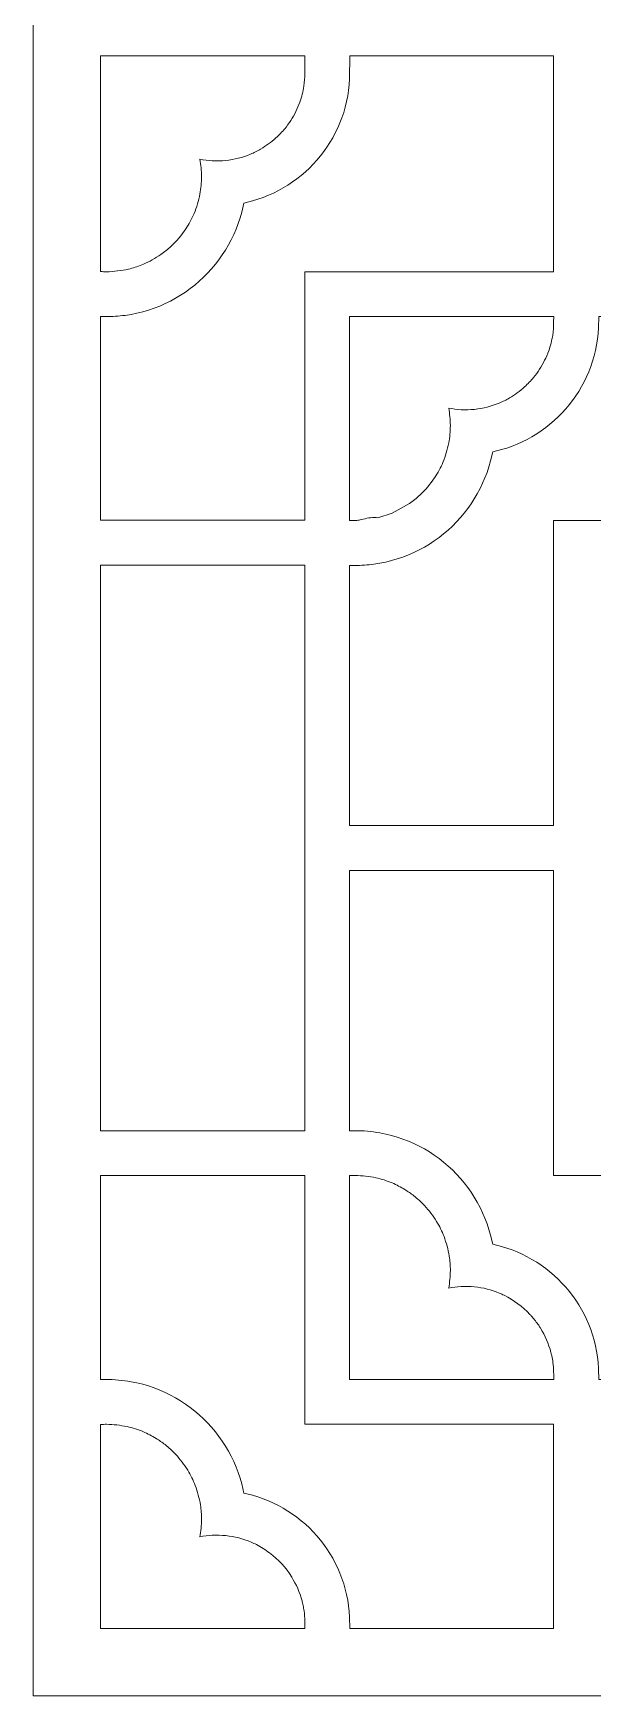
# Model space of a CAD drawing. Header units: centimetres. Extents: x -14.1 to 14.9, y -13 to 16.1.
# Drawn here: x -14.1 to -9.21, y -12.95 to 1.56 of the extents above; entities that cross this region are included whole.
import ezdxf

# ---------------------------------------------------------------- set-up
doc = ezdxf.new("R2010")
doc.units = ezdxf.units.CM
doc.header["$MEASUREMENT"] = 0
doc.layers.add('layer 1', color=7, linetype='Continuous')

msp = doc.modelspace()

# ---------------------------------------------------------------- linework, layer by layer
at = {"layer": 'layer 1', "color": 242, "lineweight": 9}
for points, knots in [([(-14.0974, -12.95474), (-14.0974, -3.27919), (-14.0974, 6.39637), (-14.0974, 16.07193), (-14.0974, 16.07193), (-14.0974, 16.07193), (14.92927, 16.07193), (14.92927, 16.07193), (14.92927, 16.07193), (14.92927, 6.39637), (14.92927, -3.27919), (14.92927, -12.95474), (14.92927, -12.95474), (14.92927, -12.95474), (-14.0974, -12.95474), (-14.0974, -12.95474)], [0, 0, 0, 0, 0.2, 0.2, 0.2, 0.2, 0.4, 0.4, 0.4, 0.4, 0.6, 0.6, 0.6, 0.6, 1, 1, 1, 1]), ([(-13.25092, -0.49767), (-13.21187, -0.48652), (-13.17356, -0.47353), (-13.1358, -0.45862), (-13.1358, -0.45862), (-13.0826, -0.43438), (-13.03221, -0.4064), (-12.98376, -0.37368), (-12.98376, -0.37368), (-12.9518, -0.3519), (-12.92237, -0.32686), (-12.89377, -0.30087), (-12.89377, -0.30087), (-12.84499, -0.25648), (-12.80282, -0.20401), (-12.76553, -0.14973), (-12.76553, -0.14973), (-12.73682, -0.10743), (-12.71363, -0.06182), (-12.69253, -0.01531), (-12.69253, -0.01531), (-12.67084, 0.03991), (-12.65397, 0.09582), (-12.64199, 0.15395), (-12.64199, 0.15395), (-12.63197, 0.20393), (-12.62873, 0.25562), (-12.62738, 0.30655), (-12.62738, 0.30655), (-12.62881, 0.35782), (-12.63341, 0.40843), (-12.64233, 0.45896), (-12.64233, 0.45896), (-12.60654, 0.45213), (-12.57067, 0.44759), (-12.53438, 0.44474), (-12.53438, 0.44474), (-12.49475, 0.44375), (-12.45533, 0.44473), (-12.41582, 0.44772), (-12.41582, 0.44772), (-12.34253, 0.45729), (-12.26949, 0.47363), (-12.2013, 0.50256), (-12.2013, 0.50256), (-12.17066, 0.5157), (-12.14033, 0.52973), (-12.11167, 0.54678), (-12.11167, 0.54678), (-12.06433, 0.57554), (-12.02049, 0.60751), (-11.97919, 0.64445), (-11.97919, 0.64445), (-11.95124, 0.66994), (-11.92537, 0.69683), (-11.90049, 0.7253), (-11.90049, 0.7253), (-11.88268, 0.74909), (-11.86383, 0.77227), (-11.84802, 0.79745), (-11.84802, 0.79745), (-11.81636, 0.84866), (-11.79023, 0.90152), (-11.76906, 0.95791), (-11.76906, 0.95791), (-11.75255, 1.00278), (-11.74199, 1.04959), (-11.73354, 1.09661), (-11.73354, 1.09661), (-11.72885, 1.13359), (-11.72609, 1.1706), (-11.72566, 1.20789), (-11.72566, 1.20789), (-11.72566, 1.20789), (-11.72531, 1.36239), (-11.72531, 1.36239), (-11.72531, 1.36239), (-11.72531, 1.36239), (-13.50902, 1.36239), (-13.50902, 1.36239), (-13.50902, 1.36239), (-13.50902, 1.36239), (-13.50902, -0.52218), (-13.50902, -0.52218), (-13.50902, -0.52218), (-13.49186, -0.52273), (-13.47469, -0.52344), (-13.45754, -0.52379), (-13.45754, -0.52379), (-13.3923, -0.52198), (-13.32869, -0.51465), (-13.2649, -0.50083), (-13.2649, -0.50083), (-13.2649, -0.50083), (-13.25092, -0.49767), (-13.25092, -0.49767)], [0, 0, 0, 0, 0.04, 0.04, 0.04, 0.04, 0.08, 0.08, 0.08, 0.08, 0.12, 0.12, 0.12, 0.12, 0.16, 0.16, 0.16, 0.16, 0.2, 0.2, 0.2, 0.2, 0.24, 0.24, 0.24, 0.24, 0.28, 0.28, 0.28, 0.28, 0.32, 0.32, 0.32, 0.32, 0.36, 0.36, 0.36, 0.36, 0.4, 0.4, 0.4, 0.4, 0.44, 0.44, 0.44, 0.44, 0.48, 0.48, 0.48, 0.48, 0.52, 0.52, 0.52, 0.52, 0.56, 0.56, 0.56, 0.56, 0.6, 0.6, 0.6, 0.6, 0.64, 0.64, 0.64, 0.64, 0.68, 0.68, 0.68, 0.68, 0.72, 0.72, 0.72, 0.72, 0.76, 0.76, 0.76, 0.76, 0.8, 0.8, 0.8, 0.8, 0.84, 0.84, 0.84, 0.84, 0.88, 0.88, 0.88, 0.88, 0.92, 0.92, 0.92, 0.92, 1, 1, 1, 1]), ([(-11.72743, -2.69291), (-11.72743, -2.69291), (-11.72743, -0.52394), (-11.72743, -0.52394), (-11.72743, -0.52394), (-11.72743, -0.52394), (-9.55436, -0.52394), (-9.55436, -0.52394), (-9.55436, -0.52394), (-9.55436, -0.52394), (-9.55436, 1.36239), (-9.55436, 1.36239), (-9.55436, 1.36239), (-9.55436, 1.36239), (-11.33271, 1.36239), (-11.33271, 1.36239), (-11.33271, 1.36239), (-11.33271, 1.36239), (-11.33498, 1.16067), (-11.33498, 1.16067), (-11.33498, 1.16067), (-11.33498, 1.16067), (-11.33837, 1.11016), (-11.33837, 1.11016), (-11.33837, 1.11016), (-11.33837, 1.11016), (-11.34391, 1.06026), (-11.34391, 1.06026), (-11.34391, 1.06026), (-11.34391, 1.06026), (-11.35154, 1.01103), (-11.35154, 1.01103), (-11.35154, 1.01103), (-11.35154, 1.01103), (-11.36123, 0.96248), (-11.36123, 0.96248), (-11.36123, 0.96248), (-11.36123, 0.96248), (-11.37292, 0.91469), (-11.37292, 0.91469), (-11.37292, 0.91469), (-11.37292, 0.91469), (-11.38658, 0.86767), (-11.38658, 0.86767), (-11.38658, 0.86767), (-11.38658, 0.86767), (-11.40215, 0.8215), (-11.40215, 0.8215), (-11.40215, 0.8215), (-11.40215, 0.8215), (-11.41958, 0.77619), (-11.41958, 0.77619), (-11.41958, 0.77619), (-11.41958, 0.77619), (-11.43885, 0.73181), (-11.43885, 0.73181), (-11.43885, 0.73181), (-11.43885, 0.73181), (-11.45988, 0.6884), (-11.45988, 0.6884), (-11.45988, 0.6884), (-11.45988, 0.6884), (-11.48265, 0.646), (-11.48265, 0.646), (-11.48265, 0.646), (-11.48265, 0.646), (-11.50711, 0.60466), (-11.50711, 0.60466), (-11.50711, 0.60466), (-11.50711, 0.60466), (-11.5332, 0.56444), (-11.5332, 0.56444), (-11.5332, 0.56444), (-11.5332, 0.56444), (-11.56088, 0.52536), (-11.56088, 0.52536), (-11.56088, 0.52536), (-11.56088, 0.52536), (-11.59012, 0.4875), (-11.59012, 0.4875), (-11.59012, 0.4875), (-11.59012, 0.4875), (-11.62085, 0.45087), (-11.62085, 0.45087), (-11.62085, 0.45087), (-11.62085, 0.45087), (-11.65303, 0.41555), (-11.65303, 0.41555), (-11.65303, 0.41555), (-11.65303, 0.41555), (-11.68661, 0.38157), (-11.68661, 0.38157), (-11.68661, 0.38157), (-11.68661, 0.38157), (-11.72156, 0.34899), (-11.72156, 0.34899), (-11.72156, 0.34899), (-11.72156, 0.34899), (-11.75781, 0.31783), (-11.75781, 0.31783), (-11.75781, 0.31783), (-11.75781, 0.31783), (-11.79533, 0.28817), (-11.79533, 0.28817), (-11.79533, 0.28817), (-11.79533, 0.28817), (-11.83406, 0.26004), (-11.83406, 0.26004), (-11.83406, 0.26004), (-11.83406, 0.26004), (-11.87397, 0.2335), (-11.87397, 0.2335), (-11.87397, 0.2335), (-11.87397, 0.2335), (-11.915, 0.20856), (-11.915, 0.20856), (-11.915, 0.20856), (-11.915, 0.20856), (-11.9571, 0.18531), (-11.9571, 0.18531), (-11.9571, 0.18531), (-11.9571, 0.18531), (-12.00023, 0.16378), (-12.00023, 0.16378), (-12.00023, 0.16378), (-12.00023, 0.16378), (-12.04434, 0.144), (-12.04434, 0.144), (-12.04434, 0.144), (-12.04434, 0.144), (-12.08938, 0.12604), (-12.08938, 0.12604), (-12.08938, 0.12604), (-12.08938, 0.12604), (-12.13532, 0.10993), (-12.13532, 0.10993), (-12.13532, 0.10993), (-12.13532, 0.10993), (-12.1821, 0.09573), (-12.1821, 0.09573), (-12.1821, 0.09573), (-12.1821, 0.09573), (-12.25744, 0.07631), (-12.25744, 0.07631), (-12.25744, 0.07631), (-12.25744, 0.07631), (-12.27635, -0.00266), (-12.27635, -0.00266), (-12.27635, -0.00266), (-12.27635, -0.00266), (-12.29071, -0.05289), (-12.29071, -0.05289), (-12.29071, -0.05289), (-12.29071, -0.05289), (-12.30714, -0.10223), (-12.30714, -0.10223), (-12.30714, -0.10223), (-12.30714, -0.10223), (-12.3256, -0.15062), (-12.3256, -0.15062), (-12.3256, -0.15062), (-12.3256, -0.15062), (-12.34603, -0.19803), (-12.34603, -0.19803), (-12.34603, -0.19803), (-12.34603, -0.19803), (-12.36838, -0.24438), (-12.36838, -0.24438), (-12.36838, -0.24438), (-12.36838, -0.24438), (-12.39261, -0.28964), (-12.39261, -0.28964), (-12.39261, -0.28964), (-12.39261, -0.28964), (-12.41866, -0.33375), (-12.41866, -0.33375), (-12.41866, -0.33375), (-12.41866, -0.33375), (-12.44648, -0.37666), (-12.44648, -0.37666), (-12.44648, -0.37666), (-12.44648, -0.37666), (-12.47603, -0.41833), (-12.47603, -0.41833), (-12.47603, -0.41833), (-12.47603, -0.41833), (-12.50724, -0.45869), (-12.50724, -0.45869), (-12.50724, -0.45869), (-12.50724, -0.45869), (-12.54007, -0.4977), (-12.54007, -0.4977), (-12.54007, -0.4977), (-12.54007, -0.4977), (-12.57447, -0.5353), (-12.57447, -0.5353), (-12.57447, -0.5353), (-12.57447, -0.5353), (-12.61039, -0.57145), (-12.61039, -0.57145), (-12.61039, -0.57145), (-12.61039, -0.57145), (-12.64777, -0.60608), (-12.64777, -0.60608), (-12.64777, -0.60608), (-12.64777, -0.60608), (-12.68657, -0.63916), (-12.68657, -0.63916), (-12.68657, -0.63916), (-12.68657, -0.63916), (-12.72672, -0.67063), (-12.72672, -0.67063), (-12.72672, -0.67063), (-12.72672, -0.67063), (-12.76819, -0.70043), (-12.76819, -0.70043), (-12.76819, -0.70043), (-12.76819, -0.70043), (-12.81091, -0.72852), (-12.81091, -0.72852), (-12.81091, -0.72852), (-12.81091, -0.72852), (-12.85484, -0.75485), (-12.85484, -0.75485), (-12.85484, -0.75485), (-12.85484, -0.75485), (-12.89992, -0.77936), (-12.89992, -0.77936), (-12.89992, -0.77936), (-12.89992, -0.77936), (-12.94611, -0.802), (-12.94611, -0.802), (-12.94611, -0.802), (-12.94611, -0.802), (-12.99335, -0.82273), (-12.99335, -0.82273), (-12.99335, -0.82273), (-12.99335, -0.82273), (-13.0416, -0.84148), (-13.0416, -0.84148), (-13.0416, -0.84148), (-13.0416, -0.84148), (-13.09079, -0.85823), (-13.09079, -0.85823), (-13.09079, -0.85823), (-13.09079, -0.85823), (-13.14088, -0.8729), (-13.14088, -0.8729), (-13.14088, -0.8729), (-13.14088, -0.8729), (-13.19183, -0.88545), (-13.19183, -0.88545), (-13.19183, -0.88545), (-13.19183, -0.88545), (-13.24359, -0.89584), (-13.24359, -0.89584), (-13.24359, -0.89584), (-13.24359, -0.89584), (-13.2961, -0.90401), (-13.2961, -0.90401), (-13.2961, -0.90401), (-13.35125, -0.91012), (-13.40623, -0.91519), (-13.46182, -0.91464), (-13.46182, -0.91464), (-13.46182, -0.91464), (-13.50902, -0.91409), (-13.50902, -0.91409), (-13.50902, -0.91409), (-13.50902, -0.91409), (-13.50902, -2.69291), (-13.50902, -2.69291), (-13.50902, -2.69291), (-13.50902, -2.69291), (-11.72743, -2.69291), (-11.72743, -2.69291)], [0, 0, 0, 0, 0.01428571, 0.01428571, 0.01428571, 0.01428571, 0.02857143, 0.02857143, 0.02857143, 0.02857143, 0.04285714, 0.04285714, 0.04285714, 0.04285714, 0.05714286, 0.05714286, 0.05714286, 0.05714286, 0.07142857, 0.07142857, 0.07142857, 0.07142857, 0.08571429, 0.08571429, 0.08571429, 0.08571429, 0.1, 0.1, 0.1, 0.1, 0.11428571, 0.11428571, 0.11428571, 0.11428571, 0.12857143, 0.12857143, 0.12857143, 0.12857143, 0.14285714, 0.14285714, 0.14285714, 0.14285714, 0.15714286, 0.15714286, 0.15714286, 0.15714286, 0.17142857, 0.17142857, 0.17142857, 0.17142857, 0.18571429, 0.18571429, 0.18571429, 0.18571429, 0.2, 0.2, 0.2, 0.2, 0.21428571, 0.21428571, 0.21428571, 0.21428571, 0.22857143, 0.22857143, 0.22857143, 0.22857143, 0.24285714, 0.24285714, 0.24285714, 0.24285714, 0.25714286, 0.25714286, 0.25714286, 0.25714286, 0.27142857, 0.27142857, 0.27142857, 0.27142857, 0.28571429, 0.28571429, 0.28571429, 0.28571429, 0.3, 0.3, 0.3, 0.3, 0.31428571, 0.31428571, 0.31428571, 0.31428571, 0.32857143, 0.32857143, 0.32857143, 0.32857143, 0.34285714, 0.34285714, 0.34285714, 0.34285714, 0.35714286, 0.35714286, 0.35714286, 0.35714286, 0.37142857, 0.37142857, 0.37142857, 0.37142857, 0.38571429, 0.38571429, 0.38571429, 0.38571429, 0.4, 0.4, 0.4, 0.4, 0.41428571, 0.41428571, 0.41428571, 0.41428571, 0.42857143, 0.42857143, 0.42857143, 0.42857143, 0.44285714, 0.44285714, 0.44285714, 0.44285714, 0.45714286, 0.45714286, 0.45714286, 0.45714286, 0.47142857, 0.47142857, 0.47142857, 0.47142857, 0.48571429, 0.48571429, 0.48571429, 0.48571429, 0.5, 0.5, 0.5, 0.5, 0.51428571, 0.51428571, 0.51428571, 0.51428571, 0.52857143, 0.52857143, 0.52857143, 0.52857143, 0.54285714, 0.54285714, 0.54285714, 0.54285714, 0.55714286, 0.55714286, 0.55714286, 0.55714286, 0.57142857, 0.57142857, 0.57142857, 0.57142857, 0.58571429, 0.58571429, 0.58571429, 0.58571429, 0.6, 0.6, 0.6, 0.6, 0.61428571, 0.61428571, 0.61428571, 0.61428571, 0.62857143, 0.62857143, 0.62857143, 0.62857143, 0.64285714, 0.64285714, 0.64285714, 0.64285714, 0.65714286, 0.65714286, 0.65714286, 0.65714286, 0.67142857, 0.67142857, 0.67142857, 0.67142857, 0.68571429, 0.68571429, 0.68571429, 0.68571429, 0.7, 0.7, 0.7, 0.7, 0.71428571, 0.71428571, 0.71428571, 0.71428571, 0.72857143, 0.72857143, 0.72857143, 0.72857143, 0.74285714, 0.74285714, 0.74285714, 0.74285714, 0.75714286, 0.75714286, 0.75714286, 0.75714286, 0.77142857, 0.77142857, 0.77142857, 0.77142857, 0.78571429, 0.78571429, 0.78571429, 0.78571429, 0.8, 0.8, 0.8, 0.8, 0.81428571, 0.81428571, 0.81428571, 0.81428571, 0.82857143, 0.82857143, 0.82857143, 0.82857143, 0.84285714, 0.84285714, 0.84285714, 0.84285714, 0.85714286, 0.85714286, 0.85714286, 0.85714286, 0.87142857, 0.87142857, 0.87142857, 0.87142857, 0.88571429, 0.88571429, 0.88571429, 0.88571429, 0.9, 0.9, 0.9, 0.9, 0.91428571, 0.91428571, 0.91428571, 0.91428571, 0.92857143, 0.92857143, 0.92857143, 0.92857143, 0.94285714, 0.94285714, 0.94285714, 0.94285714, 0.95714286, 0.95714286, 0.95714286, 0.95714286, 0.97142857, 0.97142857, 0.97142857, 0.97142857, 1, 1, 1, 1]), ([(-11.08713, -2.67248), (-11.08713, -2.67248), (-10.96344, -2.63098), (-10.96344, -2.63098), (-10.96344, -2.63098), (-10.96344, -2.63098), (-10.8114, -2.54604), (-10.8114, -2.54604), (-10.8114, -2.54604), (-10.77944, -2.52426), (-10.75001, -2.49922), (-10.72141, -2.47323), (-10.72141, -2.47323), (-10.67263, -2.42884), (-10.63046, -2.37637), (-10.59317, -2.32209), (-10.59317, -2.32209), (-10.56446, -2.27979), (-10.54127, -2.23418), (-10.52017, -2.18767), (-10.52017, -2.18767), (-10.49848, -2.13245), (-10.48162, -2.07654), (-10.46963, -2.01841), (-10.46963, -2.01841), (-10.45961, -1.96843), (-10.45637, -1.91674), (-10.45502, -1.8658), (-10.45502, -1.8658), (-10.45645, -1.81454), (-10.46105, -1.76393), (-10.46997, -1.71339), (-10.46997, -1.71339), (-10.43418, -1.72023), (-10.39831, -1.72477), (-10.36202, -1.72762), (-10.36202, -1.72762), (-10.32239, -1.72861), (-10.28297, -1.72763), (-10.24347, -1.72464), (-10.24347, -1.72464), (-10.17017, -1.71507), (-10.09713, -1.69872), (-10.02894, -1.6698), (-10.02894, -1.6698), (-9.9983, -1.65666), (-9.96797, -1.64263), (-9.93931, -1.62558), (-9.93931, -1.62558), (-9.89197, -1.59681), (-9.84813, -1.56485), (-9.80683, -1.52791), (-9.80683, -1.52791), (-9.77888, -1.50242), (-9.75301, -1.47553), (-9.72813, -1.44706), (-9.72813, -1.44706), (-9.71032, -1.42327), (-9.69147, -1.40009), (-9.67566, -1.37491), (-9.67566, -1.37491), (-9.644, -1.3237), (-9.61787, -1.27084), (-9.5967, -1.21445), (-9.5967, -1.21445), (-9.58019, -1.16958), (-9.56963, -1.12277), (-9.56118, -1.07575), (-9.56118, -1.07575), (-9.55649, -1.03877), (-9.55373, -1.00176), (-9.5533, -0.96447), (-9.5533, -0.96447), (-9.5533, -0.96447), (-9.55295, -0.9147), (-9.55295, -0.9147), (-9.55295, -0.9147), (-9.55295, -0.9147), (-11.33666, -0.9147), (-11.33666, -0.9147), (-11.33666, -0.9147), (-11.33666, -0.9147), (-11.33666, -2.69454), (-11.33666, -2.69454), (-11.33666, -2.69454), (-11.31512, -2.69523), (-11.29268, -2.69795), (-11.27125, -2.69444), (-11.27125, -2.69444), (-11.25793, -2.69208), (-11.24474, -2.68936), (-11.23154, -2.68644), (-11.23154, -2.68644), (-11.18929, -2.67687), (-11.14627, -2.66465), (-11.1026, -2.67006), (-11.1026, -2.67006), (-11.1026, -2.67006), (-11.08713, -2.67248), (-11.08713, -2.67248)], [0, 0, 0, 0, 0.03846154, 0.03846154, 0.03846154, 0.03846154, 0.07692308, 0.07692308, 0.07692308, 0.07692308, 0.11538462, 0.11538462, 0.11538462, 0.11538462, 0.15384615, 0.15384615, 0.15384615, 0.15384615, 0.19230769, 0.19230769, 0.19230769, 0.19230769, 0.23076923, 0.23076923, 0.23076923, 0.23076923, 0.26923077, 0.26923077, 0.26923077, 0.26923077, 0.30769231, 0.30769231, 0.30769231, 0.30769231, 0.34615385, 0.34615385, 0.34615385, 0.34615385, 0.38461538, 0.38461538, 0.38461538, 0.38461538, 0.42307692, 0.42307692, 0.42307692, 0.42307692, 0.46153846, 0.46153846, 0.46153846, 0.46153846, 0.5, 0.5, 0.5, 0.5, 0.53846154, 0.53846154, 0.53846154, 0.53846154, 0.57692308, 0.57692308, 0.57692308, 0.57692308, 0.61538462, 0.61538462, 0.61538462, 0.61538462, 0.65384615, 0.65384615, 0.65384615, 0.65384615, 0.69230769, 0.69230769, 0.69230769, 0.69230769, 0.73076923, 0.73076923, 0.73076923, 0.73076923, 0.76923077, 0.76923077, 0.76923077, 0.76923077, 0.80769231, 0.80769231, 0.80769231, 0.80769231, 0.84615385, 0.84615385, 0.84615385, 0.84615385, 0.88461538, 0.88461538, 0.88461538, 0.88461538, 0.92307692, 0.92307692, 0.92307692, 0.92307692, 1, 1, 1, 1]), ([(-9.55507, -5.35897), (-9.55507, -5.35897), (-9.55507, -2.69629), (-9.55507, -2.69629), (-9.55507, -2.69629), (-9.55507, -2.69629), (-6.83962, -2.69629), (-6.83962, -2.69629), (-6.83962, -2.69629), (-6.83962, -2.69629), (-6.83962, -0.9147), (-6.83962, -0.9147), (-6.83962, -0.9147), (-6.83962, -0.9147), (-9.16035, -0.9147), (-9.16035, -0.9147), (-9.16035, -0.9147), (-9.16035, -0.9147), (-9.16262, -1.01169), (-9.16262, -1.01169), (-9.16262, -1.01169), (-9.16262, -1.01169), (-9.16601, -1.0622), (-9.16601, -1.0622), (-9.16601, -1.0622), (-9.16601, -1.0622), (-9.17155, -1.11209), (-9.17155, -1.11209), (-9.17155, -1.11209), (-9.17155, -1.11209), (-9.17918, -1.16133), (-9.17918, -1.16133), (-9.17918, -1.16133), (-9.17918, -1.16133), (-9.18887, -1.20988), (-9.18887, -1.20988), (-9.18887, -1.20988), (-9.18887, -1.20988), (-9.20056, -1.25767), (-9.20056, -1.25767), (-9.20056, -1.25767), (-9.20056, -1.25767), (-9.21422, -1.30469), (-9.21422, -1.30469), (-9.21422, -1.30469), (-9.21422, -1.30469), (-9.22979, -1.35086), (-9.22979, -1.35086), (-9.22979, -1.35086), (-9.22979, -1.35086), (-9.24722, -1.39617), (-9.24722, -1.39617), (-9.24722, -1.39617), (-9.24722, -1.39617), (-9.26649, -1.44055), (-9.26649, -1.44055), (-9.26649, -1.44055), (-9.26649, -1.44055), (-9.28752, -1.48396), (-9.28752, -1.48396), (-9.28752, -1.48396), (-9.28752, -1.48396), (-9.31029, -1.52636), (-9.31029, -1.52636), (-9.31029, -1.52636), (-9.31029, -1.52636), (-9.33475, -1.5677), (-9.33475, -1.5677), (-9.33475, -1.5677), (-9.33475, -1.5677), (-9.36084, -1.60792), (-9.36084, -1.60792), (-9.36084, -1.60792), (-9.36084, -1.60792), (-9.38852, -1.647), (-9.38852, -1.647), (-9.38852, -1.647), (-9.38852, -1.647), (-9.41776, -1.68486), (-9.41776, -1.68486), (-9.41776, -1.68486), (-9.41776, -1.68486), (-9.44849, -1.72149), (-9.44849, -1.72149), (-9.44849, -1.72149), (-9.44849, -1.72149), (-9.48067, -1.75681), (-9.48067, -1.75681), (-9.48067, -1.75681), (-9.48067, -1.75681), (-9.51425, -1.79079), (-9.51425, -1.79079), (-9.51425, -1.79079), (-9.51425, -1.79079), (-9.5492, -1.82337), (-9.5492, -1.82337), (-9.5492, -1.82337), (-9.5492, -1.82337), (-9.58545, -1.85453), (-9.58545, -1.85453), (-9.58545, -1.85453), (-9.58545, -1.85453), (-9.62297, -1.88418), (-9.62297, -1.88418), (-9.62297, -1.88418), (-9.62297, -1.88418), (-9.6617, -1.91232), (-9.6617, -1.91232), (-9.6617, -1.91232), (-9.6617, -1.91232), (-9.70161, -1.93886), (-9.70161, -1.93886), (-9.70161, -1.93886), (-9.70161, -1.93886), (-9.74264, -1.9638), (-9.74264, -1.9638), (-9.74264, -1.9638), (-9.74264, -1.9638), (-9.78474, -1.98705), (-9.78474, -1.98705), (-9.78474, -1.98705), (-9.78474, -1.98705), (-9.82787, -2.00858), (-9.82787, -2.00858), (-9.82787, -2.00858), (-9.82787, -2.00858), (-9.87198, -2.02836), (-9.87198, -2.02836), (-9.87198, -2.02836), (-9.87198, -2.02836), (-9.91702, -2.04632), (-9.91702, -2.04632), (-9.91702, -2.04632), (-9.91702, -2.04632), (-9.96296, -2.06243), (-9.96296, -2.06243), (-9.96296, -2.06243), (-9.96296, -2.06243), (-10.00974, -2.07663), (-10.00974, -2.07663), (-10.00974, -2.07663), (-10.00974, -2.07663), (-10.08508, -2.09604), (-10.08508, -2.09604), (-10.08508, -2.09604), (-10.08508, -2.09604), (-10.10399, -2.17502), (-10.10399, -2.17502), (-10.10399, -2.17502), (-10.10399, -2.17502), (-10.11835, -2.22525), (-10.11835, -2.22525), (-10.11835, -2.22525), (-10.11835, -2.22525), (-10.13478, -2.27459), (-10.13478, -2.27459), (-10.13478, -2.27459), (-10.13478, -2.27459), (-10.15324, -2.32298), (-10.15324, -2.32298), (-10.15324, -2.32298), (-10.15324, -2.32298), (-10.17367, -2.37039), (-10.17367, -2.37039), (-10.17367, -2.37039), (-10.17367, -2.37039), (-10.19602, -2.41674), (-10.19602, -2.41674), (-10.19602, -2.41674), (-10.19602, -2.41674), (-10.22025, -2.462), (-10.22025, -2.462), (-10.22025, -2.462), (-10.22025, -2.462), (-10.2463, -2.50611), (-10.2463, -2.50611), (-10.2463, -2.50611), (-10.2463, -2.50611), (-10.27412, -2.54902), (-10.27412, -2.54902), (-10.27412, -2.54902), (-10.27412, -2.54902), (-10.30367, -2.59069), (-10.30367, -2.59069), (-10.30367, -2.59069), (-10.30367, -2.59069), (-10.33488, -2.63105), (-10.33488, -2.63105), (-10.33488, -2.63105), (-10.33488, -2.63105), (-10.36771, -2.67006), (-10.36771, -2.67006), (-10.36771, -2.67006), (-10.36771, -2.67006), (-10.40211, -2.70766), (-10.40211, -2.70766), (-10.40211, -2.70766), (-10.40211, -2.70766), (-10.43803, -2.74381), (-10.43803, -2.74381), (-10.43803, -2.74381), (-10.43803, -2.74381), (-10.47541, -2.77844), (-10.47541, -2.77844), (-10.47541, -2.77844), (-10.47541, -2.77844), (-10.51421, -2.81152), (-10.51421, -2.81152), (-10.51421, -2.81152), (-10.51421, -2.81152), (-10.55437, -2.84299), (-10.55437, -2.84299), (-10.55437, -2.84299), (-10.55437, -2.84299), (-10.59583, -2.87279), (-10.59583, -2.87279), (-10.59583, -2.87279), (-10.59583, -2.87279), (-10.63855, -2.90088), (-10.63855, -2.90088), (-10.63855, -2.90088), (-10.63855, -2.90088), (-10.68248, -2.92721), (-10.68248, -2.92721), (-10.68248, -2.92721), (-10.68248, -2.92721), (-10.72756, -2.95172), (-10.72756, -2.95172), (-10.72756, -2.95172), (-10.72756, -2.95172), (-10.77375, -2.97436), (-10.77375, -2.97436), (-10.77375, -2.97436), (-10.77375, -2.97436), (-10.82099, -2.99508), (-10.82099, -2.99508), (-10.82099, -2.99508), (-10.82099, -2.99508), (-10.86924, -3.01384), (-10.86924, -3.01384), (-10.86924, -3.01384), (-10.86924, -3.01384), (-10.91843, -3.03059), (-10.91843, -3.03059), (-10.91843, -3.03059), (-10.91843, -3.03059), (-10.96852, -3.04526), (-10.96852, -3.04526), (-10.96852, -3.04526), (-10.96852, -3.04526), (-11.01947, -3.05781), (-11.01947, -3.05781), (-11.01947, -3.05781), (-11.01947, -3.05781), (-11.07123, -3.0682), (-11.07123, -3.0682), (-11.07123, -3.0682), (-11.07123, -3.0682), (-11.12374, -3.07637), (-11.12374, -3.07637), (-11.12374, -3.07637), (-11.17889, -3.08248), (-11.23387, -3.08755), (-11.28946, -3.087), (-11.28946, -3.087), (-11.28946, -3.087), (-11.33666, -3.08645), (-11.33666, -3.08645), (-11.33666, -3.08645), (-11.33666, -3.08645), (-11.33666, -5.35897), (-11.33666, -5.35897), (-11.33666, -5.35897), (-11.33666, -5.35897), (-9.55507, -5.35897), (-9.55507, -5.35897)], [0, 0, 0, 0, 0.01428571, 0.01428571, 0.01428571, 0.01428571, 0.02857143, 0.02857143, 0.02857143, 0.02857143, 0.04285714, 0.04285714, 0.04285714, 0.04285714, 0.05714286, 0.05714286, 0.05714286, 0.05714286, 0.07142857, 0.07142857, 0.07142857, 0.07142857, 0.08571429, 0.08571429, 0.08571429, 0.08571429, 0.1, 0.1, 0.1, 0.1, 0.11428571, 0.11428571, 0.11428571, 0.11428571, 0.12857143, 0.12857143, 0.12857143, 0.12857143, 0.14285714, 0.14285714, 0.14285714, 0.14285714, 0.15714286, 0.15714286, 0.15714286, 0.15714286, 0.17142857, 0.17142857, 0.17142857, 0.17142857, 0.18571429, 0.18571429, 0.18571429, 0.18571429, 0.2, 0.2, 0.2, 0.2, 0.21428571, 0.21428571, 0.21428571, 0.21428571, 0.22857143, 0.22857143, 0.22857143, 0.22857143, 0.24285714, 0.24285714, 0.24285714, 0.24285714, 0.25714286, 0.25714286, 0.25714286, 0.25714286, 0.27142857, 0.27142857, 0.27142857, 0.27142857, 0.28571429, 0.28571429, 0.28571429, 0.28571429, 0.3, 0.3, 0.3, 0.3, 0.31428571, 0.31428571, 0.31428571, 0.31428571, 0.32857143, 0.32857143, 0.32857143, 0.32857143, 0.34285714, 0.34285714, 0.34285714, 0.34285714, 0.35714286, 0.35714286, 0.35714286, 0.35714286, 0.37142857, 0.37142857, 0.37142857, 0.37142857, 0.38571429, 0.38571429, 0.38571429, 0.38571429, 0.4, 0.4, 0.4, 0.4, 0.41428571, 0.41428571, 0.41428571, 0.41428571, 0.42857143, 0.42857143, 0.42857143, 0.42857143, 0.44285714, 0.44285714, 0.44285714, 0.44285714, 0.45714286, 0.45714286, 0.45714286, 0.45714286, 0.47142857, 0.47142857, 0.47142857, 0.47142857, 0.48571429, 0.48571429, 0.48571429, 0.48571429, 0.5, 0.5, 0.5, 0.5, 0.51428571, 0.51428571, 0.51428571, 0.51428571, 0.52857143, 0.52857143, 0.52857143, 0.52857143, 0.54285714, 0.54285714, 0.54285714, 0.54285714, 0.55714286, 0.55714286, 0.55714286, 0.55714286, 0.57142857, 0.57142857, 0.57142857, 0.57142857, 0.58571429, 0.58571429, 0.58571429, 0.58571429, 0.6, 0.6, 0.6, 0.6, 0.61428571, 0.61428571, 0.61428571, 0.61428571, 0.62857143, 0.62857143, 0.62857143, 0.62857143, 0.64285714, 0.64285714, 0.64285714, 0.64285714, 0.65714286, 0.65714286, 0.65714286, 0.65714286, 0.67142857, 0.67142857, 0.67142857, 0.67142857, 0.68571429, 0.68571429, 0.68571429, 0.68571429, 0.7, 0.7, 0.7, 0.7, 0.71428571, 0.71428571, 0.71428571, 0.71428571, 0.72857143, 0.72857143, 0.72857143, 0.72857143, 0.74285714, 0.74285714, 0.74285714, 0.74285714, 0.75714286, 0.75714286, 0.75714286, 0.75714286, 0.77142857, 0.77142857, 0.77142857, 0.77142857, 0.78571429, 0.78571429, 0.78571429, 0.78571429, 0.8, 0.8, 0.8, 0.8, 0.81428571, 0.81428571, 0.81428571, 0.81428571, 0.82857143, 0.82857143, 0.82857143, 0.82857143, 0.84285714, 0.84285714, 0.84285714, 0.84285714, 0.85714286, 0.85714286, 0.85714286, 0.85714286, 0.87142857, 0.87142857, 0.87142857, 0.87142857, 0.88571429, 0.88571429, 0.88571429, 0.88571429, 0.9, 0.9, 0.9, 0.9, 0.91428571, 0.91428571, 0.91428571, 0.91428571, 0.92857143, 0.92857143, 0.92857143, 0.92857143, 0.94285714, 0.94285714, 0.94285714, 0.94285714, 0.95714286, 0.95714286, 0.95714286, 0.95714286, 0.97142857, 0.97142857, 0.97142857, 0.97142857, 1, 1, 1, 1]), ([(-13.50902, -3.08368), (-13.50902, -3.08368), (-13.50902, -8.02264), (-13.50902, -8.02264), (-13.50902, -8.02264), (-13.50902, -8.02264), (-11.72743, -8.02264), (-11.72743, -8.02264), (-11.72743, -8.02264), (-11.72743, -8.02264), (-11.72743, -3.08368), (-11.72743, -3.08368), (-11.72743, -3.08368), (-11.72743, -3.08368), (-13.50902, -3.08368), (-13.50902, -3.08368)], [0, 0, 0, 0, 0.2, 0.2, 0.2, 0.2, 0.4, 0.4, 0.4, 0.4, 0.6, 0.6, 0.6, 0.6, 1, 1, 1, 1]), ([(-11.2896, -8.02171), (-11.216, -8.02094), (-11.14378, -8.02922), (-11.07124, -8.0405), (-11.07124, -8.0405), (-11.07124, -8.0405), (-11.01948, -8.0509), (-11.01948, -8.0509), (-11.01948, -8.0509), (-11.01948, -8.0509), (-10.96852, -8.06345), (-10.96852, -8.06345), (-10.96852, -8.06345), (-10.96852, -8.06345), (-10.91843, -8.07812), (-10.91843, -8.07812), (-10.91843, -8.07812), (-10.91843, -8.07812), (-10.86924, -8.09486), (-10.86924, -8.09486), (-10.86924, -8.09486), (-10.86924, -8.09486), (-10.82099, -8.11362), (-10.82099, -8.11362), (-10.82099, -8.11362), (-10.82099, -8.11362), (-10.77375, -8.13435), (-10.77375, -8.13435), (-10.77375, -8.13435), (-10.77375, -8.13435), (-10.72756, -8.15699), (-10.72756, -8.15699), (-10.72756, -8.15699), (-10.72756, -8.15699), (-10.68248, -8.1815), (-10.68248, -8.1815), (-10.68248, -8.1815), (-10.68248, -8.1815), (-10.63855, -8.20783), (-10.63855, -8.20783), (-10.63855, -8.20783), (-10.63855, -8.20783), (-10.59583, -8.23592), (-10.59583, -8.23592), (-10.59583, -8.23592), (-10.59583, -8.23592), (-10.55436, -8.26572), (-10.55436, -8.26572), (-10.55436, -8.26572), (-10.55436, -8.26572), (-10.51421, -8.29718), (-10.51421, -8.29718), (-10.51421, -8.29718), (-10.51421, -8.29718), (-10.47541, -8.33027), (-10.47541, -8.33027), (-10.47541, -8.33027), (-10.47541, -8.33027), (-10.43803, -8.3649), (-10.43803, -8.3649), (-10.43803, -8.3649), (-10.43803, -8.3649), (-10.40211, -8.40105), (-10.40211, -8.40105), (-10.40211, -8.40105), (-10.40211, -8.40105), (-10.36771, -8.43865), (-10.36771, -8.43865), (-10.36771, -8.43865), (-10.36771, -8.43865), (-10.33488, -8.47766), (-10.33488, -8.47766), (-10.33488, -8.47766), (-10.33488, -8.47766), (-10.30367, -8.51802), (-10.30367, -8.51802), (-10.30367, -8.51802), (-10.30367, -8.51802), (-10.27412, -8.55969), (-10.27412, -8.55969), (-10.27412, -8.55969), (-10.27412, -8.55969), (-10.2463, -8.6026), (-10.2463, -8.6026), (-10.2463, -8.6026), (-10.2463, -8.6026), (-10.22025, -8.64671), (-10.22025, -8.64671), (-10.22025, -8.64671), (-10.22025, -8.64671), (-10.19602, -8.69197), (-10.19602, -8.69197), (-10.19602, -8.69197), (-10.19602, -8.69197), (-10.17367, -8.73833), (-10.17367, -8.73833), (-10.17367, -8.73833), (-10.17367, -8.73833), (-10.15324, -8.78572), (-10.15324, -8.78572), (-10.15324, -8.78572), (-10.15324, -8.78572), (-10.13478, -8.83412), (-10.13478, -8.83412), (-10.13478, -8.83412), (-10.13478, -8.83412), (-10.11835, -8.88345), (-10.11835, -8.88345), (-10.11835, -8.88345), (-10.11835, -8.88345), (-10.10399, -8.93369), (-10.10399, -8.93369), (-10.10399, -8.93369), (-10.10399, -8.93369), (-10.08508, -9.01265), (-10.08508, -9.01265), (-10.08508, -9.01265), (-10.08508, -9.01265), (-10.00974, -9.03207), (-10.00974, -9.03207), (-10.00974, -9.03207), (-10.00974, -9.03207), (-9.96296, -9.04628), (-9.96296, -9.04628), (-9.96296, -9.04628), (-9.96296, -9.04628), (-9.91702, -9.06239), (-9.91702, -9.06239), (-9.91702, -9.06239), (-9.91702, -9.06239), (-9.87198, -9.08035), (-9.87198, -9.08035), (-9.87198, -9.08035), (-9.87198, -9.08035), (-9.82787, -9.10013), (-9.82787, -9.10013), (-9.82787, -9.10013), (-9.82787, -9.10013), (-9.78474, -9.12166), (-9.78474, -9.12166), (-9.78474, -9.12166), (-9.78474, -9.12166), (-9.74264, -9.14492), (-9.74264, -9.14492), (-9.74264, -9.14492), (-9.74264, -9.14492), (-9.70161, -9.16984), (-9.70161, -9.16984), (-9.70161, -9.16984), (-9.70161, -9.16984), (-9.66171, -9.1964), (-9.66171, -9.1964), (-9.66171, -9.1964), (-9.66171, -9.1964), (-9.62297, -9.22452), (-9.62297, -9.22452), (-9.62297, -9.22452), (-9.62297, -9.22452), (-9.58545, -9.25419), (-9.58545, -9.25419), (-9.58545, -9.25419), (-9.58545, -9.25419), (-9.5492, -9.28534), (-9.5492, -9.28534), (-9.5492, -9.28534), (-9.5492, -9.28534), (-9.51425, -9.31793), (-9.51425, -9.31793), (-9.51425, -9.31793), (-9.51425, -9.31793), (-9.48067, -9.3519), (-9.48067, -9.3519), (-9.48067, -9.3519), (-9.48067, -9.3519), (-9.44849, -9.38722), (-9.44849, -9.38722), (-9.44849, -9.38722), (-9.44849, -9.38722), (-9.41776, -9.42384), (-9.41776, -9.42384), (-9.41776, -9.42384), (-9.41776, -9.42384), (-9.38853, -9.46171), (-9.38853, -9.46171), (-9.38853, -9.46171), (-9.38853, -9.46171), (-9.36084, -9.50079), (-9.36084, -9.50079), (-9.36084, -9.50079), (-9.36084, -9.50079), (-9.33475, -9.54101), (-9.33475, -9.54101), (-9.33475, -9.54101), (-9.33475, -9.54101), (-9.31029, -9.58235), (-9.31029, -9.58235), (-9.31029, -9.58235), (-9.31029, -9.58235), (-9.28752, -9.62475), (-9.28752, -9.62475), (-9.28752, -9.62475), (-9.28752, -9.62475), (-9.26649, -9.66816), (-9.26649, -9.66816), (-9.26649, -9.66816), (-9.26649, -9.66816), (-9.24722, -9.71254), (-9.24722, -9.71254), (-9.24722, -9.71254), (-9.24722, -9.71254), (-9.22979, -9.75784), (-9.22979, -9.75784), (-9.22979, -9.75784), (-9.22979, -9.75784), (-9.21422, -9.80402), (-9.21422, -9.80402), (-9.21422, -9.80402), (-9.21422, -9.80402), (-9.20056, -9.85104), (-9.20056, -9.85104), (-9.20056, -9.85104), (-9.20056, -9.85104), (-9.18887, -9.89884), (-9.18887, -9.89884), (-9.18887, -9.89884), (-9.18887, -9.89884), (-9.17918, -9.94737), (-9.17918, -9.94737), (-9.17918, -9.94737), (-9.17918, -9.94737), (-9.17155, -9.99661), (-9.17155, -9.99661), (-9.17155, -9.99661), (-9.17155, -9.99661), (-9.16601, -10.0465), (-9.16601, -10.0465), (-9.16601, -10.0465), (-9.16601, -10.0465), (-9.16262, -10.09701), (-9.16262, -10.09701), (-9.16262, -10.09701), (-9.16262, -10.09701), (-9.16035, -10.194), (-9.16035, -10.194), (-9.16035, -10.194), (-9.16035, -10.194), (-6.83962, -10.194), (-6.83962, -10.194), (-6.83962, -10.194), (-6.83962, -10.194), (-6.83962, -8.41241), (-6.83962, -8.41241), (-6.83962, -8.41241), (-6.83962, -8.41241), (-9.55507, -8.41241), (-9.55507, -8.41241), (-9.55507, -8.41241), (-9.55507, -8.41241), (-9.55507, -5.74973), (-9.55507, -5.74973), (-9.55507, -5.74973), (-9.55507, -5.74973), (-11.33666, -5.74973), (-11.33666, -5.74973), (-11.33666, -5.74973), (-11.33666, -5.74973), (-11.33666, -8.02198), (-11.33666, -8.02198), (-11.33666, -8.02198), (-11.33666, -8.02198), (-11.2896, -8.02171), (-11.2896, -8.02171)], [0, 0, 0, 0, 0.01449275, 0.01449275, 0.01449275, 0.01449275, 0.02898551, 0.02898551, 0.02898551, 0.02898551, 0.04347826, 0.04347826, 0.04347826, 0.04347826, 0.05797101, 0.05797101, 0.05797101, 0.05797101, 0.07246377, 0.07246377, 0.07246377, 0.07246377, 0.08695652, 0.08695652, 0.08695652, 0.08695652, 0.10144928, 0.10144928, 0.10144928, 0.10144928, 0.11594203, 0.11594203, 0.11594203, 0.11594203, 0.13043478, 0.13043478, 0.13043478, 0.13043478, 0.14492754, 0.14492754, 0.14492754, 0.14492754, 0.15942029, 0.15942029, 0.15942029, 0.15942029, 0.17391304, 0.17391304, 0.17391304, 0.17391304, 0.1884058, 0.1884058, 0.1884058, 0.1884058, 0.20289855, 0.20289855, 0.20289855, 0.20289855, 0.2173913, 0.2173913, 0.2173913, 0.2173913, 0.23188406, 0.23188406, 0.23188406, 0.23188406, 0.24637681, 0.24637681, 0.24637681, 0.24637681, 0.26086957, 0.26086957, 0.26086957, 0.26086957, 0.27536232, 0.27536232, 0.27536232, 0.27536232, 0.28985507, 0.28985507, 0.28985507, 0.28985507, 0.30434783, 0.30434783, 0.30434783, 0.30434783, 0.31884058, 0.31884058, 0.31884058, 0.31884058, 0.33333333, 0.33333333, 0.33333333, 0.33333333, 0.34782609, 0.34782609, 0.34782609, 0.34782609, 0.36231884, 0.36231884, 0.36231884, 0.36231884, 0.37681159, 0.37681159, 0.37681159, 0.37681159, 0.39130435, 0.39130435, 0.39130435, 0.39130435, 0.4057971, 0.4057971, 0.4057971, 0.4057971, 0.42028986, 0.42028986, 0.42028986, 0.42028986, 0.43478261, 0.43478261, 0.43478261, 0.43478261, 0.44927536, 0.44927536, 0.44927536, 0.44927536, 0.46376812, 0.46376812, 0.46376812, 0.46376812, 0.47826087, 0.47826087, 0.47826087, 0.47826087, 0.49275362, 0.49275362, 0.49275362, 0.49275362, 0.50724638, 0.50724638, 0.50724638, 0.50724638, 0.52173913, 0.52173913, 0.52173913, 0.52173913, 0.53623188, 0.53623188, 0.53623188, 0.53623188, 0.55072464, 0.55072464, 0.55072464, 0.55072464, 0.56521739, 0.56521739, 0.56521739, 0.56521739, 0.57971014, 0.57971014, 0.57971014, 0.57971014, 0.5942029, 0.5942029, 0.5942029, 0.5942029, 0.60869565, 0.60869565, 0.60869565, 0.60869565, 0.62318841, 0.62318841, 0.62318841, 0.62318841, 0.63768116, 0.63768116, 0.63768116, 0.63768116, 0.65217391, 0.65217391, 0.65217391, 0.65217391, 0.66666667, 0.66666667, 0.66666667, 0.66666667, 0.68115942, 0.68115942, 0.68115942, 0.68115942, 0.69565217, 0.69565217, 0.69565217, 0.69565217, 0.71014493, 0.71014493, 0.71014493, 0.71014493, 0.72463768, 0.72463768, 0.72463768, 0.72463768, 0.73913043, 0.73913043, 0.73913043, 0.73913043, 0.75362319, 0.75362319, 0.75362319, 0.75362319, 0.76811594, 0.76811594, 0.76811594, 0.76811594, 0.7826087, 0.7826087, 0.7826087, 0.7826087, 0.79710145, 0.79710145, 0.79710145, 0.79710145, 0.8115942, 0.8115942, 0.8115942, 0.8115942, 0.82608696, 0.82608696, 0.82608696, 0.82608696, 0.84057971, 0.84057971, 0.84057971, 0.84057971, 0.85507246, 0.85507246, 0.85507246, 0.85507246, 0.86956522, 0.86956522, 0.86956522, 0.86956522, 0.88405797, 0.88405797, 0.88405797, 0.88405797, 0.89855072, 0.89855072, 0.89855072, 0.89855072, 0.91304348, 0.91304348, 0.91304348, 0.91304348, 0.92753623, 0.92753623, 0.92753623, 0.92753623, 0.94202899, 0.94202899, 0.94202899, 0.94202899, 0.95652174, 0.95652174, 0.95652174, 0.95652174, 0.97101449, 0.97101449, 0.97101449, 0.97101449, 1, 1, 1, 1]), ([(-13.46196, -10.19406), (-13.38836, -10.1933), (-13.31614, -10.20158), (-13.24359, -10.21286), (-13.24359, -10.21286), (-13.24359, -10.21286), (-13.19184, -10.22326), (-13.19184, -10.22326), (-13.19184, -10.22326), (-13.19184, -10.22326), (-13.14088, -10.23581), (-13.14088, -10.23581), (-13.14088, -10.23581), (-13.14088, -10.23581), (-13.09079, -10.25048), (-13.09079, -10.25048), (-13.09079, -10.25048), (-13.09079, -10.25048), (-13.0416, -10.26722), (-13.0416, -10.26722), (-13.0416, -10.26722), (-13.0416, -10.26722), (-12.99335, -10.28598), (-12.99335, -10.28598), (-12.99335, -10.28598), (-12.99335, -10.28598), (-12.94611, -10.30671), (-12.94611, -10.30671), (-12.94611, -10.30671), (-12.94611, -10.30671), (-12.89992, -10.32935), (-12.89992, -10.32935), (-12.89992, -10.32935), (-12.89992, -10.32935), (-12.85484, -10.35386), (-12.85484, -10.35386), (-12.85484, -10.35386), (-12.85484, -10.35386), (-12.81091, -10.38019), (-12.81091, -10.38019), (-12.81091, -10.38019), (-12.81091, -10.38019), (-12.76819, -10.40828), (-12.76819, -10.40828), (-12.76819, -10.40828), (-12.76819, -10.40828), (-12.72672, -10.43808), (-12.72672, -10.43808), (-12.72672, -10.43808), (-12.72672, -10.43808), (-12.68657, -10.46954), (-12.68657, -10.46954), (-12.68657, -10.46954), (-12.68657, -10.46954), (-12.64777, -10.50262), (-12.64777, -10.50262), (-12.64777, -10.50262), (-12.64777, -10.50262), (-12.61039, -10.53726), (-12.61039, -10.53726), (-12.61039, -10.53726), (-12.61039, -10.53726), (-12.57447, -10.57341), (-12.57447, -10.57341), (-12.57447, -10.57341), (-12.57447, -10.57341), (-12.54007, -10.61101), (-12.54007, -10.61101), (-12.54007, -10.61101), (-12.54007, -10.61101), (-12.50724, -10.65002), (-12.50724, -10.65002), (-12.50724, -10.65002), (-12.50724, -10.65002), (-12.47603, -10.69038), (-12.47603, -10.69038), (-12.47603, -10.69038), (-12.47603, -10.69038), (-12.44648, -10.73205), (-12.44648, -10.73205), (-12.44648, -10.73205), (-12.44648, -10.73205), (-12.41866, -10.77496), (-12.41866, -10.77496), (-12.41866, -10.77496), (-12.41866, -10.77496), (-12.39261, -10.81907), (-12.39261, -10.81907), (-12.39261, -10.81907), (-12.39261, -10.81907), (-12.36838, -10.86433), (-12.36838, -10.86433), (-12.36838, -10.86433), (-12.36838, -10.86433), (-12.34603, -10.91069), (-12.34603, -10.91069), (-12.34603, -10.91069), (-12.34603, -10.91069), (-12.3256, -10.95808), (-12.3256, -10.95808), (-12.3256, -10.95808), (-12.3256, -10.95808), (-12.30714, -11.00648), (-12.30714, -11.00648), (-12.30714, -11.00648), (-12.30714, -11.00648), (-12.29071, -11.05581), (-12.29071, -11.05581), (-12.29071, -11.05581), (-12.29071, -11.05581), (-12.27635, -11.10605), (-12.27635, -11.10605), (-12.27635, -11.10605), (-12.27635, -11.10605), (-12.25744, -11.18501), (-12.25744, -11.18501), (-12.25744, -11.18501), (-12.25744, -11.18501), (-12.1821, -11.20443), (-12.1821, -11.20443), (-12.1821, -11.20443), (-12.1821, -11.20443), (-12.13532, -11.21864), (-12.13532, -11.21864), (-12.13532, -11.21864), (-12.13532, -11.21864), (-12.08938, -11.23475), (-12.08938, -11.23475), (-12.08938, -11.23475), (-12.08938, -11.23475), (-12.04434, -11.25271), (-12.04434, -11.25271), (-12.04434, -11.25271), (-12.04434, -11.25271), (-12.00023, -11.27249), (-12.00023, -11.27249), (-12.00023, -11.27249), (-12.00023, -11.27249), (-11.9571, -11.29402), (-11.9571, -11.29402), (-11.9571, -11.29402), (-11.9571, -11.29402), (-11.915, -11.31728), (-11.915, -11.31728), (-11.915, -11.31728), (-11.915, -11.31728), (-11.87397, -11.3422), (-11.87397, -11.3422), (-11.87397, -11.3422), (-11.87397, -11.3422), (-11.83407, -11.36876), (-11.83407, -11.36876), (-11.83407, -11.36876), (-11.83407, -11.36876), (-11.79533, -11.39688), (-11.79533, -11.39688), (-11.79533, -11.39688), (-11.79533, -11.39688), (-11.75781, -11.42655), (-11.75781, -11.42655), (-11.75781, -11.42655), (-11.75781, -11.42655), (-11.72156, -11.45769), (-11.72156, -11.45769), (-11.72156, -11.45769), (-11.72156, -11.45769), (-11.68661, -11.49029), (-11.68661, -11.49029), (-11.68661, -11.49029), (-11.68661, -11.49029), (-11.65303, -11.52426), (-11.65303, -11.52426), (-11.65303, -11.52426), (-11.65303, -11.52426), (-11.62085, -11.55958), (-11.62085, -11.55958), (-11.62085, -11.55958), (-11.62085, -11.55958), (-11.59012, -11.5962), (-11.59012, -11.5962), (-11.59012, -11.5962), (-11.59012, -11.5962), (-11.56089, -11.63407), (-11.56089, -11.63407), (-11.56089, -11.63407), (-11.56089, -11.63407), (-11.5332, -11.67314), (-11.5332, -11.67314), (-11.5332, -11.67314), (-11.5332, -11.67314), (-11.50711, -11.71337), (-11.50711, -11.71337), (-11.50711, -11.71337), (-11.50711, -11.71337), (-11.48265, -11.75471), (-11.48265, -11.75471), (-11.48265, -11.75471), (-11.48265, -11.75471), (-11.45988, -11.7971), (-11.45988, -11.7971), (-11.45988, -11.7971), (-11.45988, -11.7971), (-11.43885, -11.84052), (-11.43885, -11.84052), (-11.43885, -11.84052), (-11.43885, -11.84052), (-11.41958, -11.8849), (-11.41958, -11.8849), (-11.41958, -11.8849), (-11.41958, -11.8849), (-11.40215, -11.9302), (-11.40215, -11.9302), (-11.40215, -11.9302), (-11.40215, -11.9302), (-11.38658, -11.97638), (-11.38658, -11.97638), (-11.38658, -11.97638), (-11.38658, -11.97638), (-11.37292, -12.0234), (-11.37292, -12.0234), (-11.37292, -12.0234), (-11.37292, -12.0234), (-11.36123, -12.0712), (-11.36123, -12.0712), (-11.36123, -12.0712), (-11.36123, -12.0712), (-11.35154, -12.11973), (-11.35154, -12.11973), (-11.35154, -12.11973), (-11.35154, -12.11973), (-11.34391, -12.16897), (-11.34391, -12.16897), (-11.34391, -12.16897), (-11.34391, -12.16897), (-11.33837, -12.21886), (-11.33837, -12.21886), (-11.33837, -12.21886), (-11.33837, -12.21886), (-11.33498, -12.26937), (-11.33498, -12.26937), (-11.33498, -12.26937), (-11.33498, -12.26937), (-11.33271, -12.36636), (-11.33271, -12.36636), (-11.33271, -12.36636), (-11.33271, -12.36636), (-9.55436, -12.36636), (-9.55436, -12.36636), (-9.55436, -12.36636), (-9.55436, -12.36636), (-9.55436, -10.58477), (-9.55436, -10.58477), (-9.55436, -10.58477), (-9.55436, -10.58477), (-11.72743, -10.58477), (-11.72743, -10.58477), (-11.72743, -10.58477), (-11.72743, -10.58477), (-11.72743, -8.4134), (-11.72743, -8.4134), (-11.72743, -8.4134), (-11.72743, -8.4134), (-13.50902, -8.4134), (-13.50902, -8.4134), (-13.50902, -8.4134), (-13.50902, -8.4134), (-13.50902, -10.19434), (-13.50902, -10.19434), (-13.50902, -10.19434), (-13.50902, -10.19434), (-13.46196, -10.19406), (-13.46196, -10.19406)], [0, 0, 0, 0, 0.01449275, 0.01449275, 0.01449275, 0.01449275, 0.02898551, 0.02898551, 0.02898551, 0.02898551, 0.04347826, 0.04347826, 0.04347826, 0.04347826, 0.05797101, 0.05797101, 0.05797101, 0.05797101, 0.07246377, 0.07246377, 0.07246377, 0.07246377, 0.08695652, 0.08695652, 0.08695652, 0.08695652, 0.10144928, 0.10144928, 0.10144928, 0.10144928, 0.11594203, 0.11594203, 0.11594203, 0.11594203, 0.13043478, 0.13043478, 0.13043478, 0.13043478, 0.14492754, 0.14492754, 0.14492754, 0.14492754, 0.15942029, 0.15942029, 0.15942029, 0.15942029, 0.17391304, 0.17391304, 0.17391304, 0.17391304, 0.1884058, 0.1884058, 0.1884058, 0.1884058, 0.20289855, 0.20289855, 0.20289855, 0.20289855, 0.2173913, 0.2173913, 0.2173913, 0.2173913, 0.23188406, 0.23188406, 0.23188406, 0.23188406, 0.24637681, 0.24637681, 0.24637681, 0.24637681, 0.26086957, 0.26086957, 0.26086957, 0.26086957, 0.27536232, 0.27536232, 0.27536232, 0.27536232, 0.28985507, 0.28985507, 0.28985507, 0.28985507, 0.30434783, 0.30434783, 0.30434783, 0.30434783, 0.31884058, 0.31884058, 0.31884058, 0.31884058, 0.33333333, 0.33333333, 0.33333333, 0.33333333, 0.34782609, 0.34782609, 0.34782609, 0.34782609, 0.36231884, 0.36231884, 0.36231884, 0.36231884, 0.37681159, 0.37681159, 0.37681159, 0.37681159, 0.39130435, 0.39130435, 0.39130435, 0.39130435, 0.4057971, 0.4057971, 0.4057971, 0.4057971, 0.42028986, 0.42028986, 0.42028986, 0.42028986, 0.43478261, 0.43478261, 0.43478261, 0.43478261, 0.44927536, 0.44927536, 0.44927536, 0.44927536, 0.46376812, 0.46376812, 0.46376812, 0.46376812, 0.47826087, 0.47826087, 0.47826087, 0.47826087, 0.49275362, 0.49275362, 0.49275362, 0.49275362, 0.50724638, 0.50724638, 0.50724638, 0.50724638, 0.52173913, 0.52173913, 0.52173913, 0.52173913, 0.53623188, 0.53623188, 0.53623188, 0.53623188, 0.55072464, 0.55072464, 0.55072464, 0.55072464, 0.56521739, 0.56521739, 0.56521739, 0.56521739, 0.57971014, 0.57971014, 0.57971014, 0.57971014, 0.5942029, 0.5942029, 0.5942029, 0.5942029, 0.60869565, 0.60869565, 0.60869565, 0.60869565, 0.62318841, 0.62318841, 0.62318841, 0.62318841, 0.63768116, 0.63768116, 0.63768116, 0.63768116, 0.65217391, 0.65217391, 0.65217391, 0.65217391, 0.66666667, 0.66666667, 0.66666667, 0.66666667, 0.68115942, 0.68115942, 0.68115942, 0.68115942, 0.69565217, 0.69565217, 0.69565217, 0.69565217, 0.71014493, 0.71014493, 0.71014493, 0.71014493, 0.72463768, 0.72463768, 0.72463768, 0.72463768, 0.73913043, 0.73913043, 0.73913043, 0.73913043, 0.75362319, 0.75362319, 0.75362319, 0.75362319, 0.76811594, 0.76811594, 0.76811594, 0.76811594, 0.7826087, 0.7826087, 0.7826087, 0.7826087, 0.79710145, 0.79710145, 0.79710145, 0.79710145, 0.8115942, 0.8115942, 0.8115942, 0.8115942, 0.82608696, 0.82608696, 0.82608696, 0.82608696, 0.84057971, 0.84057971, 0.84057971, 0.84057971, 0.85507246, 0.85507246, 0.85507246, 0.85507246, 0.86956522, 0.86956522, 0.86956522, 0.86956522, 0.88405797, 0.88405797, 0.88405797, 0.88405797, 0.89855072, 0.89855072, 0.89855072, 0.89855072, 0.91304348, 0.91304348, 0.91304348, 0.91304348, 0.92753623, 0.92753623, 0.92753623, 0.92753623, 0.94202899, 0.94202899, 0.94202899, 0.94202899, 0.95652174, 0.95652174, 0.95652174, 0.95652174, 0.97101449, 0.97101449, 0.97101449, 0.97101449, 1, 1, 1, 1]), ([(-9.57028, -9.98729), (-9.57254, -9.97713), (-9.57494, -9.96699), (-9.57746, -9.95691), (-9.57746, -9.95691), (-9.59632, -9.88234), (-9.6289, -9.81164), (-9.66831, -9.74578), (-9.66831, -9.74578), (-9.67348, -9.73728), (-9.67875, -9.72885), (-9.6841, -9.72046), (-9.6841, -9.72046), (-9.70293, -9.69531), (-9.72084, -9.66967), (-9.74174, -9.64622), (-9.74174, -9.64622), (-9.74804, -9.63928), (-9.7544, -9.63241), (-9.76084, -9.6256), (-9.76084, -9.6256), (-9.82553, -9.55851), (-9.90119, -9.49915), (-9.98543, -9.45863), (-9.98543, -9.45863), (-9.99979, -9.45177), (-10.01428, -9.4452), (-10.02892, -9.43892), (-10.02892, -9.43892), (-10.09706, -9.40993), (-10.17022, -9.39368), (-10.24347, -9.38406), (-10.24347, -9.38406), (-10.283, -9.38111), (-10.32236, -9.38016), (-10.362, -9.38108), (-10.362, -9.38108), (-10.3983, -9.38397), (-10.43418, -9.38846), (-10.46997, -9.39532), (-10.46997, -9.39532), (-10.46105, -9.34478), (-10.45645, -9.29416), (-10.45502, -9.24289), (-10.45502, -9.24289), (-10.45614, -9.20056), (-10.4593, -9.15857), (-10.46461, -9.11656), (-10.46461, -9.11656), (-10.47525, -9.05816), (-10.49024, -9.00176), (-10.51062, -8.946), (-10.51062, -8.946), (-10.52769, -8.90008), (-10.55085, -8.85616), (-10.57524, -8.81373), (-10.57524, -8.81373), (-10.6069, -8.76467), (-10.64176, -8.71892), (-10.68099, -8.67566), (-10.68099, -8.67566), (-10.70958, -8.64448), (-10.74159, -8.61665), (-10.77438, -8.58999), (-10.77438, -8.58999), (-10.79918, -8.56994), (-10.82585, -8.55254), (-10.853, -8.53586), (-10.853, -8.53586), (-10.88875, -8.51423), (-10.92544, -8.49508), (-10.96345, -8.47772), (-10.96345, -8.47772), (-11.00956, -8.4596), (-11.05682, -8.44294), (-11.10537, -8.43278), (-11.10537, -8.43278), (-11.16505, -8.42068), (-11.22443, -8.41428), (-11.28529, -8.41255), (-11.28529, -8.41255), (-11.3024, -8.413), (-11.31953, -8.41345), (-11.33666, -8.4139), (-11.33666, -8.4139), (-11.33666, -8.4139), (-11.33666, -10.194), (-11.33666, -10.194), (-11.33666, -10.194), (-11.33666, -10.194), (-9.55295, -10.194), (-9.55295, -10.194), (-9.55295, -10.194), (-9.5531, -10.17272), (-9.55306, -10.15141), (-9.55355, -10.13016), (-9.55355, -10.13016), (-9.55433, -10.10163), (-9.55645, -10.07331), (-9.5597, -10.04498), (-9.5597, -10.04498), (-9.562, -10.02556), (-9.5661, -10.00638), (-9.57028, -9.98729)], [0, 0, 0, 0, 0.03703704, 0.03703704, 0.03703704, 0.03703704, 0.07407407, 0.07407407, 0.07407407, 0.07407407, 0.11111111, 0.11111111, 0.11111111, 0.11111111, 0.14814815, 0.14814815, 0.14814815, 0.14814815, 0.18518519, 0.18518519, 0.18518519, 0.18518519, 0.22222222, 0.22222222, 0.22222222, 0.22222222, 0.25925926, 0.25925926, 0.25925926, 0.25925926, 0.2962963, 0.2962963, 0.2962963, 0.2962963, 0.33333333, 0.33333333, 0.33333333, 0.33333333, 0.37037037, 0.37037037, 0.37037037, 0.37037037, 0.40740741, 0.40740741, 0.40740741, 0.40740741, 0.44444444, 0.44444444, 0.44444444, 0.44444444, 0.48148148, 0.48148148, 0.48148148, 0.48148148, 0.51851852, 0.51851852, 0.51851852, 0.51851852, 0.55555556, 0.55555556, 0.55555556, 0.55555556, 0.59259259, 0.59259259, 0.59259259, 0.59259259, 0.62962963, 0.62962963, 0.62962963, 0.62962963, 0.66666667, 0.66666667, 0.66666667, 0.66666667, 0.7037037, 0.7037037, 0.7037037, 0.7037037, 0.74074074, 0.74074074, 0.74074074, 0.74074074, 0.77777778, 0.77777778, 0.77777778, 0.77777778, 0.81481481, 0.81481481, 0.81481481, 0.81481481, 0.85185185, 0.85185185, 0.85185185, 0.85185185, 0.88888889, 0.88888889, 0.88888889, 0.88888889, 0.92592593, 0.92592593, 0.92592593, 0.92592593, 1, 1, 1, 1]), ([(-11.74116, -12.16642), (-11.74411, -12.15284), (-11.74727, -12.13934), (-11.75068, -12.12589), (-11.75068, -12.12589), (-11.76959, -12.05263), (-11.80189, -11.98294), (-11.84067, -11.91814), (-11.84067, -11.91814), (-11.89098, -11.83544), (-11.95837, -11.76547), (-12.03507, -11.70701), (-12.03507, -11.70701), (-12.07089, -11.68033), (-12.10844, -11.65526), (-12.14854, -11.63547), (-12.14854, -11.63547), (-12.16389, -11.62798), (-12.17936, -11.62081), (-12.19501, -11.61398), (-12.19501, -11.61398), (-12.26542, -11.58353), (-12.33992, -11.56638), (-12.41583, -11.55642), (-12.41583, -11.55642), (-12.45536, -11.55347), (-12.49472, -11.55252), (-12.53436, -11.55344), (-12.53436, -11.55344), (-12.57066, -11.55633), (-12.60654, -11.56082), (-12.64233, -11.56768), (-12.64233, -11.56768), (-12.63341, -11.51713), (-12.62881, -11.46652), (-12.62738, -11.41525), (-12.62738, -11.41525), (-12.6285, -11.37292), (-12.63166, -11.33093), (-12.63697, -11.28892), (-12.63697, -11.28892), (-12.64761, -11.23052), (-12.6626, -11.17412), (-12.68298, -11.11836), (-12.68298, -11.11836), (-12.70004, -11.07244), (-12.72321, -11.02852), (-12.7476, -10.98609), (-12.7476, -10.98609), (-12.77926, -10.93703), (-12.81412, -10.89128), (-12.85335, -10.84802), (-12.85335, -10.84802), (-12.88194, -10.81684), (-12.91395, -10.78901), (-12.94674, -10.76235), (-12.94674, -10.76235), (-12.97154, -10.7423), (-12.99821, -10.7249), (-13.02536, -10.70822), (-13.02536, -10.70822), (-13.06111, -10.68659), (-13.0978, -10.66744), (-13.13581, -10.65008), (-13.13581, -10.65008), (-13.18192, -10.63196), (-13.22919, -10.6153), (-13.27773, -10.60514), (-13.27773, -10.60514), (-13.33741, -10.59304), (-13.39679, -10.58664), (-13.45765, -10.58491), (-13.45765, -10.58491), (-13.47476, -10.58536), (-13.49189, -10.58581), (-13.50902, -10.58626), (-13.50902, -10.58626), (-13.50902, -10.58626), (-13.50902, -12.36636), (-13.50902, -12.36636), (-13.50902, -12.36636), (-13.50902, -12.36636), (-11.72531, -12.36636), (-11.72531, -12.36636), (-11.72531, -12.36636), (-11.72546, -12.34508), (-11.72542, -12.32377), (-11.72591, -12.30252), (-11.72591, -12.30252), (-11.72673, -12.27278), (-11.729, -12.24324), (-11.73249, -12.2137), (-11.73249, -12.2137), (-11.73444, -12.19783), (-11.73784, -12.18205), (-11.74116, -12.16642)], [0, 0, 0, 0, 0.04, 0.04, 0.04, 0.04, 0.08, 0.08, 0.08, 0.08, 0.12, 0.12, 0.12, 0.12, 0.16, 0.16, 0.16, 0.16, 0.2, 0.2, 0.2, 0.2, 0.24, 0.24, 0.24, 0.24, 0.28, 0.28, 0.28, 0.28, 0.32, 0.32, 0.32, 0.32, 0.36, 0.36, 0.36, 0.36, 0.4, 0.4, 0.4, 0.4, 0.44, 0.44, 0.44, 0.44, 0.48, 0.48, 0.48, 0.48, 0.52, 0.52, 0.52, 0.52, 0.56, 0.56, 0.56, 0.56, 0.6, 0.6, 0.6, 0.6, 0.64, 0.64, 0.64, 0.64, 0.68, 0.68, 0.68, 0.68, 0.72, 0.72, 0.72, 0.72, 0.76, 0.76, 0.76, 0.76, 0.8, 0.8, 0.8, 0.8, 0.84, 0.84, 0.84, 0.84, 0.88, 0.88, 0.88, 0.88, 0.92, 0.92, 0.92, 0.92, 1, 1, 1, 1])]:
    msp.add_open_spline(points, degree=3, knots=knots, dxfattribs=at)

doc.saveas('drawing.dxf')
